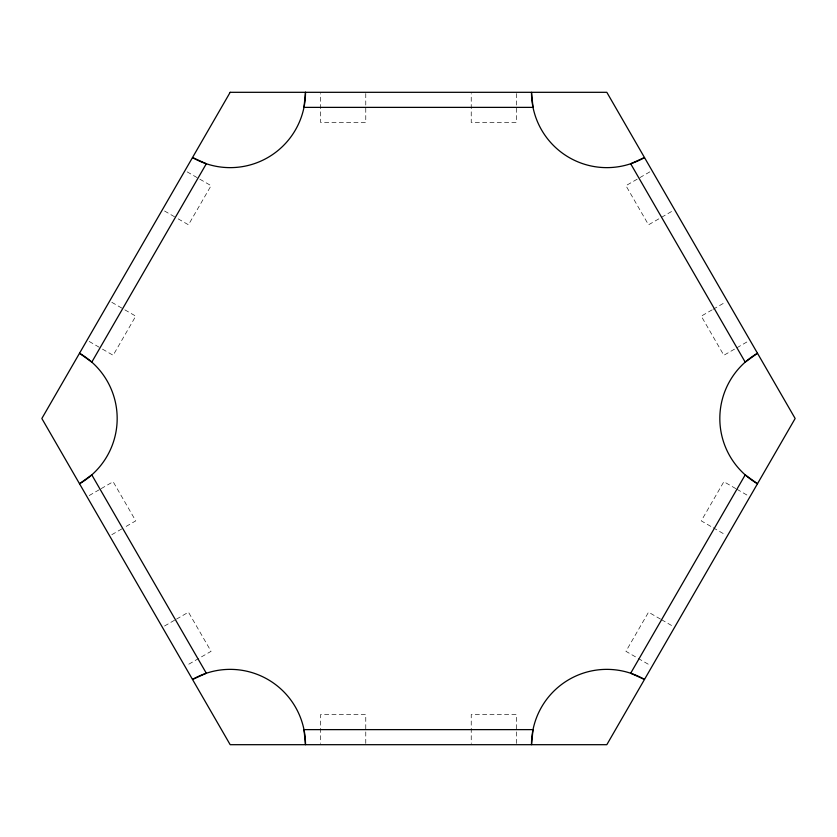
<?xml version="1.0" encoding="UTF-8"?>
<svg xmlns="http://www.w3.org/2000/svg" width="837" height="837" viewBox="0 0 837 837"><rect width="100%" height="100%" fill="white"/><g stroke="black" fill="none" stroke-linecap="round" stroke-linejoin="round"><path stroke-width="0.63" stroke-dasharray="4.18 3.14" d="M89.224 495.525L100.095 489.247M101.183 488.62L113.141 481.714L135.74 520.865L124.87 527.143M649.847 171.857L625.93 185.668L648.529 224.808L660.487 217.902M111.823 534.676L123.782 527.77M661.575 217.275L672.446 210.997M164.554 626.003L175.425 619.725M176.513 619.098L188.471 612.192L211.07 651.332L187.153 665.143M712.13 309.857L701.26 316.135L723.859 355.286L735.817 348.38M713.218 309.23L725.177 302.324M736.905 347.753L747.776 341.475M187.153 171.857L211.07 185.668L188.471 224.808L176.513 217.902M735.817 488.62L723.859 481.714L701.26 520.865L712.13 527.143M736.905 489.247L747.776 495.525M164.554 210.997L175.425 217.275M713.218 527.77L725.177 534.676M111.823 302.324L123.782 309.23M124.87 309.857L135.74 316.135L113.141 355.286L101.183 348.38M660.487 619.098L648.529 612.192L625.93 651.332L649.847 665.143M661.575 619.725L672.446 626.003M89.224 341.475L100.095 347.753M516.429 93.566L516.429 122.443L471.231 122.443L471.231 93.566M516.429 743.434L516.429 714.557L471.231 714.557L471.231 743.434M365.769 93.566L365.769 122.443L320.571 122.443L320.571 93.566M365.769 743.434L365.769 714.557L320.571 714.557L320.571 743.434"/><path stroke-width="1.26" d="M305.505 92.311L303.988 107.377L533.012 107.377L531.495 92.311A75.33 75.33 0 0 0 644.49 157.544L630.679 163.759L745.202 362.118L757.485 353.266A75.33 75.33 0 0 0 757.485 483.734L745.202 474.882L630.679 673.241L644.49 679.456A75.33 75.33 0 0 0 531.495 744.689L533.012 729.623L303.988 729.623L305.505 744.689A75.33 75.33 0 0 0 192.51 679.456L206.32 673.241L91.798 474.882L79.515 483.734A75.33 75.33 0 0 0 79.515 353.266L91.798 362.118L206.32 163.759L192.51 157.544A75.33 75.33 0 0 0 305.505 92.311M230.175 92.311L41.85 418.5L230.175 744.689L606.825 744.689L795.15 418.5L606.825 92.311L230.175 92.311"/></g></svg>
